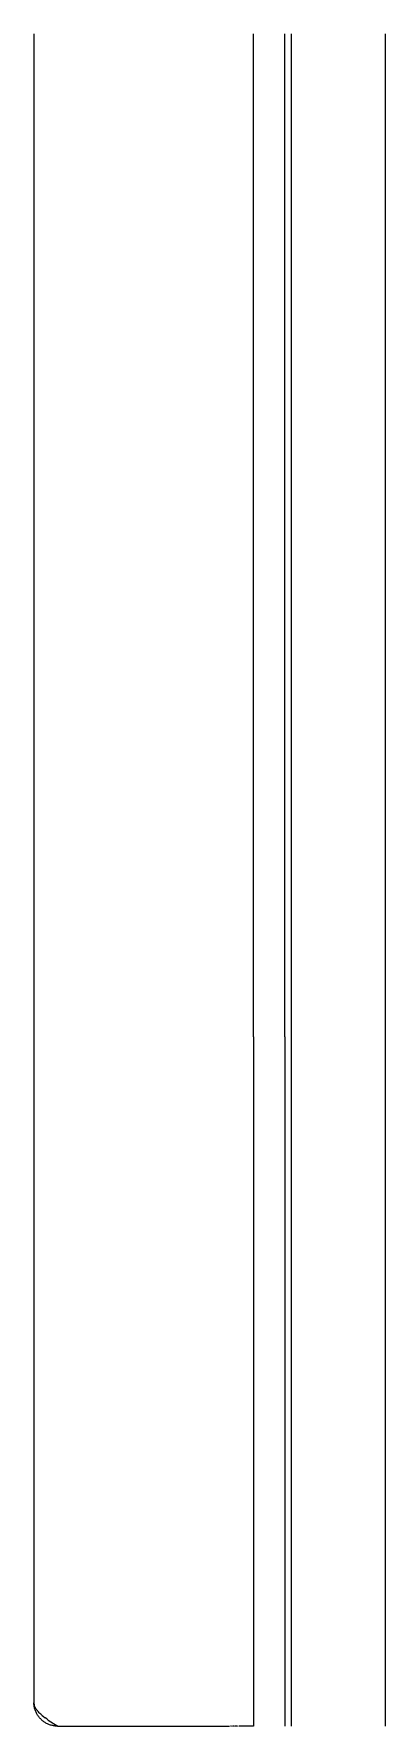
# Model space of a CAD drawing. Header units: millimetres. Extents: x -1421 to 3505, y -683 to 2759.
# Drawn here: x 1055.6 to 1111.6, y 230 to 500 of the extents above; entities that cross this region are included whole.
import ezdxf

# ---------------------------------------------------------------- set-up
doc = ezdxf.new("R2010")
doc.units = ezdxf.units.MM
doc.header["$MEASUREMENT"] = 0
doc.layers.add('Utwórz2D linie widoczne', color=7, linetype='Continuous', true_color=0x000000)

msp = doc.modelspace()

# ---------------------------------------------------------------- linework, layer by layer
at = {"layer": 'Utwórz2D linie widoczne'}
for p, q in [((1055.63, 499.96), (1055.63, 339.96)), ((1090.63, 339.96), (1090.63, 499.96)), ((1095.63, 339.96), (1095.63, 499.96)), ((1096.63, 499.96), (1096.63, 229.96)), ((1111.63, 499.96), (1111.63, 229.96)), ((1055.63, 339.96), (1055.63, 233.76)), ((1090.63, 339.96), (1090.63, 229.96)), ((1095.63, 339.96), (1095.63, 229.96)), ((1055.63, 233.76), (1055.63, 233.7)), ((1055.63, 233.7), (1055.63, 233.65)), ((1055.63, 233.57), (1055.63, 233.7)), ((1055.63, 233.65), (1055.63, 233.6)), ((1055.63, 233.6), (1055.64, 233.54)), ((1055.64, 233.44), (1055.63, 233.57)), ((1055.64, 233.54), (1055.65, 233.49)), ((1055.65, 233.31), (1055.64, 233.44)), ((1055.65, 233.49), (1055.66, 233.44)), ((1055.67, 233.18), (1055.65, 233.31)), ((1055.66, 233.44), (1055.67, 233.39)), ((1055.67, 233.39), (1055.68, 233.33)), ((1055.69, 233.05), (1055.67, 233.18)), ((1055.68, 233.33), (1055.7, 233.28)), ((1055.72, 232.92), (1055.69, 233.05)), ((1055.72, 233.22), (1055.7, 233.28)), ((1055.75, 233.15), (1055.72, 233.22)), ((1055.75, 232.79), (1055.72, 232.92)), ((1055.77, 233.09), (1055.75, 233.15)), ((1055.79, 232.66), (1055.75, 232.79)), ((1055.8, 233.02), (1055.77, 233.09)), ((1055.83, 232.54), (1055.79, 232.66)), ((1055.83, 232.96), (1055.8, 233.02)), ((1055.86, 232.9), (1055.83, 232.96)), ((1055.87, 232.42), (1055.83, 232.54)), ((1055.9, 232.84), (1055.86, 232.9)), ((1055.92, 232.29), (1055.87, 232.42)), ((1055.9, 232.84), (1055.95, 232.75)), ((1055.97, 232.17), (1055.92, 232.29)), ((1055.95, 232.75), (1056.01, 232.66)), ((1056.01, 232.66), (1056.07, 232.58)), ((1056.07, 232.58), (1056.13, 232.49)), ((1056.13, 232.49), (1056.2, 232.41)), ((1056.2, 232.41), (1056.27, 232.33)), ((1056.37, 232.22), (1056.27, 232.33)), ((1056.48, 232.1), (1056.37, 232.22)), ((1056.03, 232.05), (1055.97, 232.17)), ((1056.09, 231.94), (1056.03, 232.05)), ((1056.16, 231.82), (1056.09, 231.94)), ((1056.22, 231.71), (1056.16, 231.82)), ((1056.3, 231.6), (1056.22, 231.71)), ((1056.37, 231.5), (1056.3, 231.6)), ((1056.45, 231.39), (1056.37, 231.5)), ((1056.54, 231.29), (1056.45, 231.39)), ((1056.59, 231.99), (1056.48, 232.1)), ((1056.62, 231.19), (1056.54, 231.29)), ((1056.71, 231.89), (1056.59, 231.99)), ((1056.71, 231.1), (1056.62, 231.19)), ((1056.71, 231.89), (1056.94, 231.68)), ((1056.81, 231), (1056.71, 231.1)), ((1056.9, 230.92), (1056.81, 231)), ((1057, 230.83), (1056.9, 230.92)), ((1056.94, 231.68), (1057.18, 231.48)), ((1057.11, 230.75), (1057, 230.83)), ((1057.21, 230.67), (1057.11, 230.75)), ((1057.18, 231.48), (1057.43, 231.29)), ((1057.32, 230.6), (1057.21, 230.67)), ((1057.43, 230.52), (1057.32, 230.6)), ((1057.68, 231.11), (1057.43, 231.29)), ((1057.54, 230.46), (1057.43, 230.52)), ((1057.66, 230.39), (1057.54, 230.46)), ((1057.78, 230.34), (1057.66, 230.39)), ((1057.93, 230.94), (1057.68, 231.11)), ((1057.89, 230.28), (1057.78, 230.34)), ((1058.02, 230.23), (1057.89, 230.28)), ((1057.93, 230.94), (1059.43, 229.96)), ((1058.14, 230.18), (1058.02, 230.23)), ((1058.26, 230.14), (1058.14, 230.18)), ((1058.39, 230.1), (1058.26, 230.14)), ((1058.52, 230.07), (1058.39, 230.1)), ((1058.64, 230.04), (1058.52, 230.07)), ((1058.77, 230.01), (1058.64, 230.04)), ((1058.9, 229.99), (1058.77, 230.01)), ((1059.03, 229.98), (1058.9, 229.99)), ((1059.16, 229.97), (1059.03, 229.98)), ((1059.29, 229.96), (1059.16, 229.97)), ((1059.43, 229.96), (1059.29, 229.96)), ((1059.43, 229.96), (1086.83, 229.96)), ((1087, 229.96), (1086.91, 229.96)), ((1087.08, 229.96), (1087.07, 229.96)), ((1087.17, 229.96), (1087.15, 229.96)), ((1087.25, 229.96), (1087.24, 229.96)), ((1087.34, 229.96), (1087.32, 229.96)), ((1087.43, 229.96), (1087.41, 229.96)), ((1087.61, 229.96), (1087.49, 229.96)), ((1087.69, 229.96), (1087.65, 229.96)), ((1087.96, 229.96), (1087.73, 229.96)), ((1088.05, 229.96), (1088.03, 229.96)), ((1088.14, 229.96), (1088.1, 229.96)), ((1088.22, 229.96), (1088.16, 229.96)), ((1088.31, 229.96), (1088.28, 229.96)), ((1090.63, 229.96), (1088.34, 229.96))]:
    msp.add_line(p, q, dxfattribs=at)

doc.saveas('drawing.dxf')
